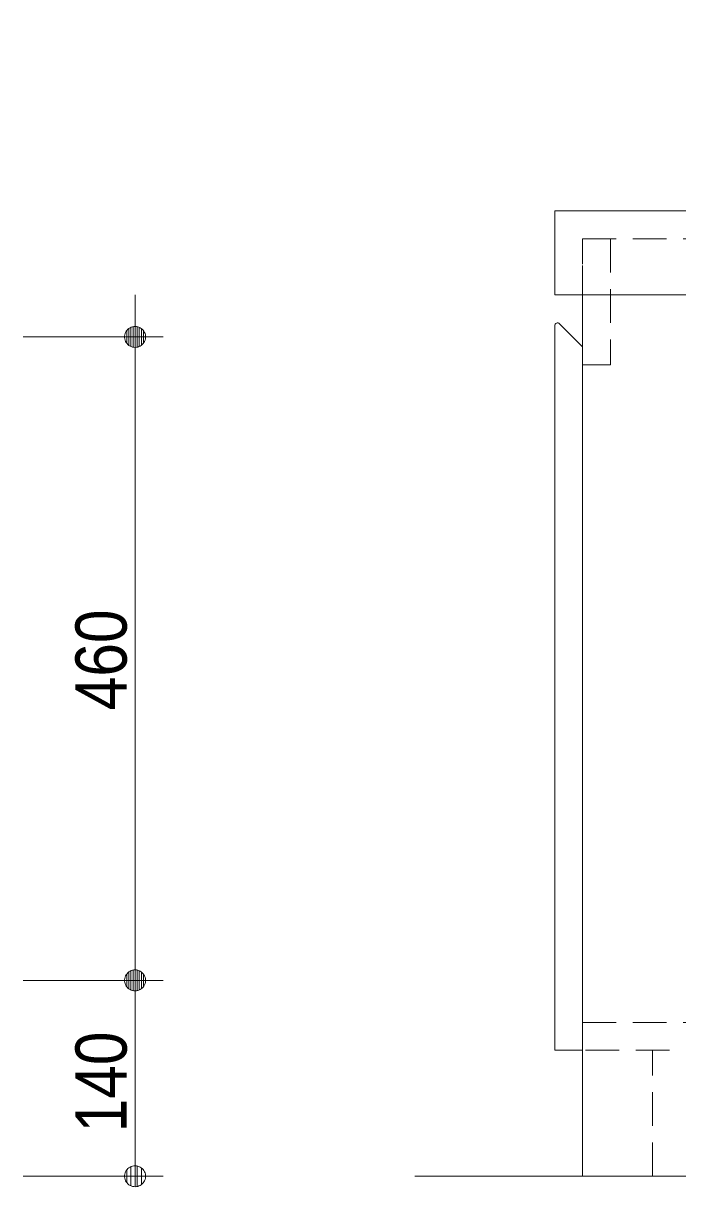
# Model space of a CAD drawing. Units: millimetres, scale not verified. Extents: x -6062 to 6062, y -3045 to 3045.
# Drawn here: x -4348 to -3880, y -2028 to -1196 of the extents above; entities that cross this region are included whole.
import ezdxf
from ezdxf.enums import TextEntityAlignment as Align

# ---------------------------------------------------------------- set-up
doc = ezdxf.new("R2010")
doc.units = ezdxf.units.MM
doc.header["$LTSCALE"] = 20
doc.linetypes.add('DASHED1', pattern=[1.8, 1.2, -0.6])
for name, color, linetype, lineweight in [('0-1_2寸法-2', 7, 'Continuous', 9), ('0-2_0', 7, 'Continuous', 9), ('0-3_2寸法-1', 7, 'Continuous', 9), ('0-6_5ボウル・キャビネット', 7, 'Continuous', 9)]:
    doc.layers.add(name, color=color, linetype=linetype, lineweight=lineweight)
doc.styles.add('ＭＳ Ｐゴシック', font='')
doc.styles.get('ＭＳ Ｐゴシック').set_extended_font_data('MS PGothic')

# ---------------------------------------------------------------- blocks, each defined once
blk = doc.blocks.new('_Dot')
at = {"layer": '0-2_0'}
for p, q in [((-10, 0), (-20, 0)), ((9.78, 2), (-9.78, 2)), ((7.99, 6), (-7.99, 6)), ((9.16, -3.98), (-9.16, -3.98)), ((6, -7.98), (-6, -7.98))]:
    blk.add_line(p, q, dxfattribs=at)
for points in [[(10, 0), (9.92, 1.25), (9.69, 2.49), (9.3, 3.68), (8.76, 4.82), (8.09, 5.88), (7.29, 6.85), (6.37, 7.71), (5.36, 8.44), (4.26, 9.05), (3.09, 9.51), (1.87, 9.82), (0.63, 9.98), (-0.63, 9.98), (-1.87, 9.82), (-3.09, 9.51), (-4.26, 9.05), (-5.36, 8.44), (-6.37, 7.71), (-7.29, 6.85), (-8.09, 5.88), (-8.76, 4.82), (-9.3, 3.68), (-9.69, 2.49), (-9.92, 1.25), (-10, 0), (0, 0)], [(-10, 0), (-9.92, -1.25), (-9.69, -2.49), (-9.3, -3.68), (-8.76, -4.82), (-8.09, -5.88), (-7.29, -6.85), (-6.37, -7.71), (-5.36, -8.44), (-4.26, -9.05), (-3.09, -9.51), (-1.87, -9.82), (-0.63, -9.98), (0.63, -9.98), (1.87, -9.82), (3.09, -9.51), (4.26, -9.05), (5.36, -8.44), (6.37, -7.71), (7.29, -6.85), (8.09, -5.88), (8.76, -4.82), (9.3, -3.68), (9.69, -2.49), (9.92, -1.25), (10, 0), (0, 0)]]:
    blk.add_lwpolyline(points, close=True, dxfattribs=at)

msp = doc.modelspace()

# ---------------------------------------------------------------- linework, layer by layer
at = {"layer": '0-1_2寸法-2'}
for p, q in [((-4267.5, -1404.99), (-4267.5, -1389.99)), ((-4347.5, -1420), (-4247.5, -1420)), ((-4267.5, -1880), (-4267.5, -1420)), ((-4347.5, -1880), (-4247.5, -1880)), ((-4267.5, -1895.01), (-4267.5, -1910.01))]:
    msp.add_line(p, q, dxfattribs=at)
at = {"layer": '0-3_2寸法-1'}
for p, q in [((-4347.5, -1420), (-4247.5, -1420)), ((-4267.5, -1864.99), (-4267.5, -1435.01)), ((-4347.5, -1880), (-4247.5, -1880)), ((-4347.5, -1880), (-4247.5, -1880)), ((-4267.5, -1895.01), (-4267.5, -2004.99)), ((-4347.5, -2020), (-4247.5, -2020))]:
    msp.add_line(p, q, dxfattribs=at)
at = {"layer": '0-6_5ボウル・キャビネット', "linetype": 'DASHED1'}
msp.add_line((-3897.5, -2020), (-3897.5, -1930), dxfattribs=at)
at = {"layer": '0-6_5ボウル・キャビネット'}
for points in [[(-4067.5, -2020), (-3417.5, -2020), (-3417.5, -770)], [(-3964.09, -1410.59), (-3947.5, -1427.17), (-3947.5, -1930), (-3967.5, -1930), (-3967.5, -1412)]]:
    msp.add_lwpolyline(points, dxfattribs=at)
for points in [[(-3967.5, -1330), (-3417.5, -1330), (-3417.5, -1390), (-3967.5, -1390)], [(-3947.5, -1390), (-3417.5, -1390), (-3417.5, -2020), (-3947.5, -2020)]]:
    msp.add_lwpolyline(points, close=True, dxfattribs=at)
at = {"layer": '0-6_5ボウル・キャビネット', "linetype": 'DASHED1'}
msp.add_lwpolyline([(-3947.5, -1393.08), (-3947.5, -1350), (-3437.5, -1350), (-3437.5, -1910)], dxfattribs=at)
for points in [[(-3947.5, -1350), (-3927.5, -1350), (-3927.5, -1440), (-3947.5, -1440)], [(-3947.5, -1910), (-3417.5, -1910), (-3417.5, -1930), (-3947.5, -1930)]]:
    msp.add_lwpolyline(points, close=True, dxfattribs=at)
at = {"layer": '0-6_5ボウル・キャビネット'}
for start, end in [(112.5, 180), (45, 112.5)]:
    msp.add_arc((-3965.5, -1412), 2, start, end, dxfattribs=at)

# ---------------------------------------------------------------- block references
at = {"layer": '0-1_2寸法-2', "xscale": 0.7503418, "yscale": 0.7503418}
for p, rotation in [((-4267.5, -1420), 270), ((-4267.5, -1880), 90)]:
    msp.add_blockref('_Dot', p, dxfattribs=dict(at, rotation=rotation))
at = {"layer": '0-3_2寸法-1', "xscale": 0.7503418, "yscale": 0.7503418}
for p, rotation in [((-4267.5, -1420), 90), ((-4267.5, -1880), 270), ((-4267.5, -1880), 90), ((-4267.5, -2020), 270)]:
    msp.add_blockref('_Dot', p, dxfattribs=dict(at, rotation=rotation))

# ---------------------------------------------------------------- texts
at = {"layer": '0-3_2寸法-1', "style": 'ＭＳ Ｐゴシック', "width": 0.9}
for s, p in [('460', (-4262.54, -1686.89)), ('140', (-4262.54, -1988.61))]:
    msp.add_text(s, height=36.66, rotation=90, dxfattribs=at).set_placement(p, align=Align.BOTTOM_LEFT)

doc.saveas('drawing.dxf')
